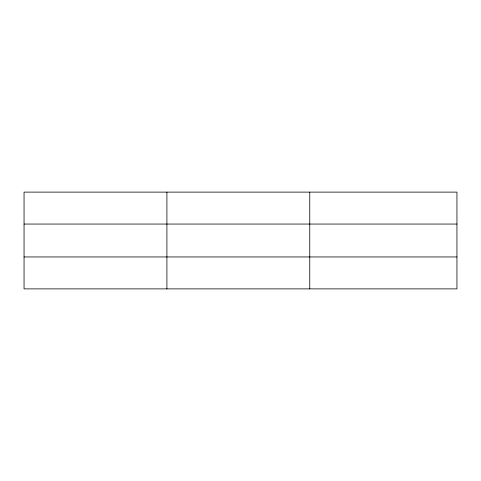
<?xml version="1.0" encoding="UTF-8"?>
<svg xmlns="http://www.w3.org/2000/svg" width="481" height="481" viewBox="0 0 481 481"><rect width="100%" height="100%" fill="white"/><g stroke="black" fill="none" stroke-linecap="round" stroke-linejoin="round"><path stroke-width="0.72" d="M166.907 288.883L166.907 192.117M309.764 288.883L309.764 192.117M456.95 256.95L456.95 288.883L24.05 288.883L24.05 192.117L456.95 192.117L456.95 256.95L24.05 256.95M24.05 224.05L456.95 224.05"/></g></svg>
